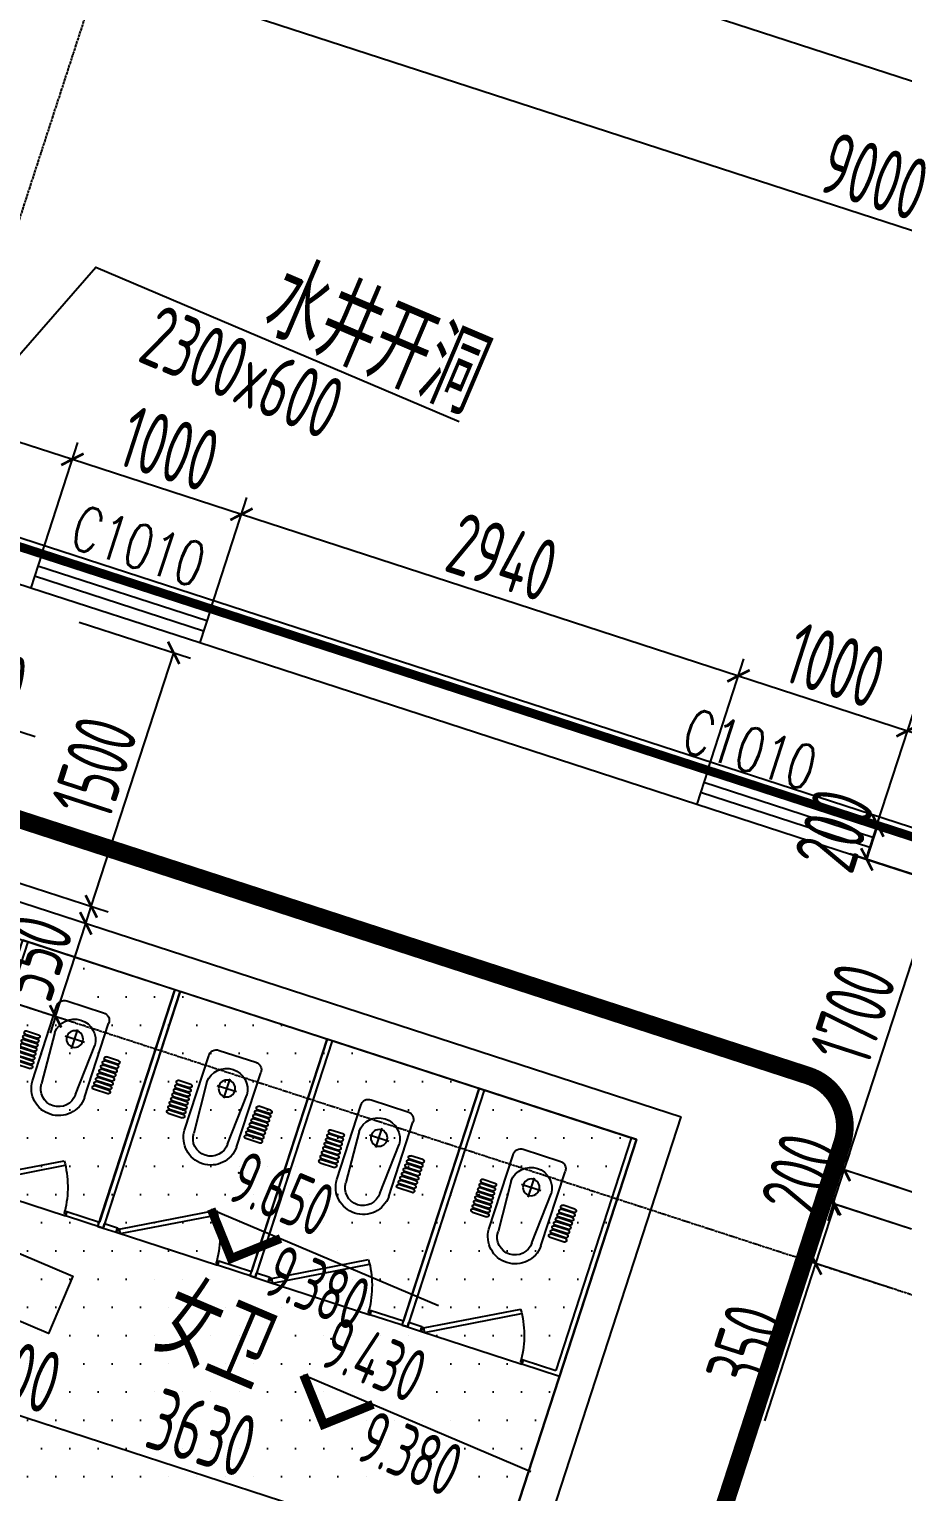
# Model space of a CAD drawing. Extents: x 11778731 to 12007717, y -6694179 to -6363962.
# Drawn here: x 11952853 to 11957767, y -6388979 to -6380752 of the extents above; entities that cross this region are included whole.
import ezdxf
from ezdxf.enums import TextEntityAlignment as Align

# ---------------------------------------------------------------- set-up
doc = ezdxf.new("R2010")
doc.units = 0
doc.header["$LTSCALE"] = 10
doc.header["$MEASUREMENT"] = 0
for name, pattern in [('A3-RG-axis-100$0$CENTER', [2, 1.25, -0.25, 0.25, -0.25]), ('A3-RI-3F$0$DASH', [0.35, 0.25, -0.1]), ('A3-RX-3F$0$AUDIT_I_130807214254-2', [0]), ('DASHED2', [0.375, 0.25, -0.125])]:
    doc.linetypes.add(name, pattern=pattern)
for name, color, linetype in [('A-CLOD', 200, 'Continuous'), ('A3-RB-3F-100$0$A-DIMS-100', 1, 'Continuous'), ('A3-RG-axis-100$0$A-DIMS-100', 1, 'Continuous'), ('A3-RG-axis-100$0$A-GRID', 1, 'A3-RG-axis-100$0$CENTER'), ('A3-RI-3F$0$A-FLOR', 2, 'Continuous'), ('A3-RI-3F$0$A-GLAZ', 140, 'Continuous'), ('A3-RI-3F$0$A-HATCH', 8, 'Continuous'), ('A3-RI-3F$0$A-WALL', 7, 'Continuous'), ('A3-RI-3F$0$A-WALL-FINI', 95, 'Continuous'), ('A3-RX-3F$0$A-FIXT', 55, 'Continuous'), ('A3-RX-3F$0$B1-WC-FIXT', 55, 'A3-RX-3F$0$AUDIT_I_130807214254-2'), ('A3-SYMB-3F-100$0$A-SYMB', 4, 'Continuous'), ('A3-SYMB-3F-100$0$A-SYMB-AREA', 4, 'Continuous'), ('A3-SYMB-3F-100$0$A-SYMB-DOOR', 3, 'Continuous'), ('A3-SYMB-3F-100$0$A-SYMB-DOOR1', 3, 'Continuous'), ('A3-SYMB-3F-100$0$A-SYMB-DOOR2', 3, 'Continuous'), ('A3-SYMB-3F-100$0$A-SYMB-DOOR3', 3, 'Continuous'), ('A3-SYMB-3F-100$0$A-SYMB-NAME', 4, 'Continuous'), ('A3-SYMB-3F-100$0$A-SYMB-NAME-E', 4, 'Continuous'), ('A3-SYMB-3F-100$0$A-SYMB-NUMB-T', 4, 'Continuous')]:
    doc.layers.add(name, color=color, linetype=linetype)
doc.styles.add('A3-RB-3F-100$0$XD2008', font='xd-hzs.shx', dxfattribs={"width": 0.7, "bigfont": 'xd-hztxt.shx'})
doc.styles.add('A3-RG-axis-100$0$XD2008', font='xd-hzs.shx', dxfattribs={"width": 0.7, "bigfont": 'xd-hztxt.shx'})
doc.styles.add('A3-SYMB-3F-100$0$ECADI', font='hzs.shx', dxfattribs={"width": 0.7, "bigfont": 'hztxt.shx'})
doc.styles.add('A3-SYMB-3F-100$0$ECADI-TXT', font='simplex.shx', dxfattribs={"bigfont": 'hztxt.shx'})
doc.styles.add('A3-SYMB-3F-100$0$XD2008', font='hzs.shx', dxfattribs={"width": 0.7, "bigfont": 'hztxt.shx'})
doc.dimstyles.new('A3-RB-3F-100$0$XD100$0', dxfattribs={"dimscale": 100, "dimtxt": 3.5, "dimasz": 1, "dimexe": 1, "dimexo": 2, "dimgap": 0.5, "dimtad": 1, "dimdec": 0, "dimdsep": 46, "dimtxsty": 'A3-RB-3F-100$0$XD2008', "dimblk1": 'A3-RB-3F-100$0$_ARCHTICK', "dimblk2": 'A3-RB-3F-100$0$_ARCHTICK', "dimsah": 1, "dimcen": 2.5, "dimclrt": 4, "dimaunit": 1, "dimadec": 0, "dimazin": 0, "dimtfac": 1, "dimtdec": 0, "dimtix": 1, "dimtmove": 0, "dimatfit": 3, "dimfxl": 0, "dimtolj": 1, "dimtzin": 0, "dimarcsym": 0})
doc.dimstyles.new('A3-RG-axis-100$0$XD100$0', dxfattribs={"dimscale": 100, "dimtxt": 3.5, "dimasz": 1, "dimexe": 1, "dimexo": 2, "dimgap": 0.5, "dimtad": 1, "dimdec": 0, "dimdsep": 46, "dimtxsty": 'A3-RG-axis-100$0$XD2008', "dimblk1": 'A3-RG-axis-100$0$_ARCHTICK', "dimblk2": 'A3-RG-axis-100$0$_ARCHTICK', "dimsah": 1, "dimcen": 2.5, "dimclrt": 4, "dimaunit": 1, "dimadec": 0, "dimazin": 0, "dimtfac": 1, "dimtdec": 0, "dimtix": 1, "dimtmove": 0, "dimatfit": 3, "dimfxl": 0, "dimtolj": 1, "dimtzin": 0, "dimarcsym": 0})

# ---------------------------------------------------------------- blocks, each defined once
blk = doc.blocks.new('A3-RI-3F')
at = {"layer": 'A3-RI-3F$0$A-HATCH'}
h = blk.add_hatch(dxfattribs=at)
h.set_pattern_fill('DOTS', color=256, scale=100, style=0)
h.set_pattern_definition([(0, (0, 0), (79.375, 158.75), [0, -158.75])])
h.paths.add_polyline_path([(11946737.1, -6391577), (11948653, -6385680.5), (11951648.8, -6386653.9), (11951711, -6386463.8), (11951758.1, -6386479.1), (11952036.3, -6385623.2), (11956268.5, -6386998.3), (11953595.5, -6395224.9), (11948982.8, -6393726.2), (11949060.1, -6393488.4), (11949440.5, -6393612), (11949780.4, -6392565.9)])
h.paths.add_polyline_path([(11954460.7, -6392562), (11954831.5, -6391420.7), (11954137.3, -6391195.1), (11953766.4, -6392336.4)], flags=16)
at = {"layer": 'A3-RI-3F$0$A-FLOR', "linetype": 'A3-RI-3F$0$DASH', "const_width": 50}
blk.add_lwpolyline([(11922838.4, -6425913.8), (11977074.7, -6448935.7), (11985123.7, -6429973.3), (11974261.7, -6425362.6), (11988321.8, -6392239.2), (11978237.5, -6391710.7), (11978173.5, -6391907.6), (11943983, -6380798.4), (11944557.8, -6379029.5), (11938185.7, -6376959.1), (11937611, -6378728), (11907835.3, -6369053.3)], dxfattribs=at)
at = {"layer": 'A3-RI-3F$0$A-GLAZ'}
for p, q in [((11952923, -6383703.2), (11953874, -6384012.2)), ((11952901.3, -6383769.8), (11953852.4, -6384078.8)), ((11952861.2, -6383893.4), (11953812.2, -6384202.4)), ((11952882.8, -6383826.8), (11953833.8, -6384135.9)), ((11956670.1, -6384920.7), (11957621.2, -6385229.7)), ((11956630, -6385044.4), (11957581, -6385353.4)), ((11956648.5, -6384987.3), (11957599.6, -6385296.3)), ((11956608.3, -6385110.9), (11957559.4, -6385420))]:
    blk.add_line(p, q, dxfattribs=at)
at = {"layer": 'A3-RI-3F$0$A-HATCH'}
blk.add_lwpolyline([(11946737.1, -6391577), (11948653, -6385680.5), (11951648.8, -6386653.9), (11951711, -6386463.8), (11951758.1, -6386479.1), (11952036.3, -6385623.2), (11956268.5, -6386998.3), (11953595.5, -6395224.9), (11948982.8, -6393726.2), (11949060.1, -6393488.4), (11949440.5, -6393612), (11949780.4, -6392565.9)], close=True, dxfattribs=at)
at = {"layer": 'A3-RI-3F$0$A-WALL'}
for p, q in [((11949974.7, -6382745.3), (11952923, -6383703.2)), ((11952290.5, -6383708), (11952861.2, -6383893.4)), ((11952923, -6383703.2), (11952861.2, -6383893.4)), ((11952923, -6383703.2), (11952861.2, -6383893.4)), ((11953874, -6384012.2), (11953812.2, -6384202.4)), ((11953874, -6384012.2), (11956670.1, -6384920.7)), ((11953812.2, -6384202.4), (11956608.3, -6385110.9)), ((11956670.1, -6384920.7), (11956608.3, -6385110.9)), ((11956670.1, -6384920.7), (11956608.3, -6385110.9)), ((11956670.1, -6384920.7), (11956608.3, -6385110.9)), ((11957621.2, -6385229.7), (11957559.4, -6385420)), ((11957621.2, -6385229.7), (11961710.7, -6386558.5)), ((11951767, -6385325.4), (11956520.5, -6386869.9)), ((11957559.4, -6385420), (11961648.9, -6386748.7)), ((11951988.7, -6385607.7), (11956268.5, -6386998.3)), ((11953693, -6395572.1), (11956520.5, -6386869.9)), ((11954893.3, -6391230.5), (11956268.5, -6386998.3))]:
    blk.add_line(p, q, dxfattribs=at)
at = {"layer": 'A3-RI-3F$0$A-WALL-FINI'}
for p, q in [((11949990.1, -6382697.7), (11978189, -6391860.1)), ((11952923, -6383703.2), (11952938.4, -6383655.6)), ((11953874, -6384012.2), (11953889.5, -6383964.7)), ((11956670.1, -6384920.7), (11956685.6, -6384873.2)), ((11957621.2, -6385229.7), (11957636.6, -6385182.2))]:
    blk.add_line(p, q, dxfattribs=at)
blk = doc.blocks.new('A3-RG-axis-100$0$_ARCHTICK')
at = {"color": 0, "linetype": 'ByBlock', "const_width": 0.15}
blk.add_lwpolyline([(-0.5, -0.5), (0.5, 0.5)], dxfattribs=at)
blk = doc.blocks.new('*D270')
at = {"layer": 'A3-RG-axis-100$0$A-DIMS-100', "color": 0, "lineweight": -2}
for p, q in [((11953327.6, -6380192.5), (11953228.4, -6380497.8)), ((11953259.4, -6380402.7), (11961818.9, -6383183.8)), ((11961887.1, -6382973.7), (11961788, -6383278.9))]:
    blk.add_line(p, q, dxfattribs=at)
at = {"layer": 'A3-RG-axis-100$0$A-DIMS-100', "color": 0, "lineweight": -2, "xscale": 100, "yscale": 100, "zscale": 100}
for p, rotation in [((11953259.4, -6380402.7), 162.0000000004873), ((11961818.9, -6383183.8), 342.0000000004872)]:
    blk.add_blockref('A3-RG-axis-100$0$_ARCHTICK', p, dxfattribs=dict(at, rotation=rotation))
at = {"layer": 'A3-RG-axis-100$0$A-DIMS-100', "color": 4, "insert": (11957608.6, -6381579.3), "char_height": 350, "attachment_point": 5, "rotation": 342, "style": 'A3-RG-axis-100$0$XD2008'}
blk.add_mtext('\\A1;9000', dxfattribs=at)
blk = doc.blocks.new('*D276')
at = {"layer": 'A3-RG-axis-100$0$A-DIMS-100', "color": 0, "lineweight": -2}
for p, q in [((11918409, -6371162.6), (11919299.4, -6368422.1)), ((11919268.5, -6368517.2), (11981087.2, -6388603.3)), ((11981402.7, -6387632.3), (11981056.3, -6388698.4))]:
    blk.add_line(p, q, dxfattribs=at)
at = {"layer": 'A3-RG-axis-100$0$A-DIMS-100', "color": 0, "lineweight": -2, "xscale": 100, "yscale": 100, "zscale": 100}
for p, rotation in [((11919268.5, -6368517.2), 162.0000000004873), ((11981087.2, -6388603.3), 342.0000000004872)]:
    blk.add_blockref('A3-RG-axis-100$0$_ARCHTICK', p, dxfattribs=dict(at, rotation=rotation))
at = {"layer": 'A3-RG-axis-100$0$A-DIMS-100', "color": 4, "insert": (11950247.4, -6378346.3), "char_height": 350, "attachment_point": 5, "rotation": 342, "style": 'A3-RG-axis-100$0$XD2008'}
blk.add_mtext('\\A1;65000', dxfattribs=at)
blk = doc.blocks.new('A3-SYMB-3F-100$0$ECADI-TAG-ROOM')
at = {"layer": 'A3-SYMB-3F-100$0$A-SYMB-AREA', "style": 'A3-SYMB-3F-100$0$ECADI', "width": 0.7}
blk.add_attdef('340M2', text='', height=2.5, dxfattribs=at).set_placement((7.167, -1.75), align=Align.MIDDLE_LEFT)
at = {"layer": 'A3-SYMB-3F-100$0$A-SYMB-NAME', "style": 'A3-SYMB-3F-100$0$ECADI', "width": 0.7}
blk.add_attdef('CHINESENAME', (-5.125, 0.088), '', height=4.5, dxfattribs=at)
at = {"layer": 'A3-SYMB-3F-100$0$A-SYMB-NAME-E', "style": 'A3-SYMB-3F-100$0$ECADI', "width": 0.7}
for tag, p in [('ENGLISHHIGH', (-5.125, 8.04)), ('ENGLISHLOW', (-5.125, 4.84))]:
    blk.add_attdef(tag, p, '', height=2.5, dxfattribs=at)
blk = doc.blocks.new('A3-SYMB-3F-100$0$ECADI-TAG-DOOR')
at = {"layer": 'A3-SYMB-3F-100$0$A-SYMB-DOOR', "style": 'A3-SYMB-3F-100$0$ECADI-TXT', "width": 0.7}
for tag, p in [('门窗主编号1', (-6.414, 7.257)), ('门窗主编号2', (2.085, 7.257))]:
    blk.add_attdef(tag, p, '', height=2.5, dxfattribs=at)
at = {"layer": 'A3-SYMB-3F-100$0$A-SYMB-DOOR', "style": 'A3-SYMB-3F-100$0$ECADI-TXT', "width": 0.7, "flags": 1}
for tag, p in [('洞口尺寸(宽X高)', (-6.416, 1.62)), ('备注', (-6.394, -1.213))]:
    blk.add_attdef(tag, p, '', height=2.5, dxfattribs=at)
at = {"layer": 'A3-SYMB-3F-100$0$A-SYMB-DOOR1', "style": 'A3-SYMB-3F-100$0$ECADI-TXT', "width": 0.7}
blk.add_attdef('门窗辅编号1', (-6.414, 4.413), '', height=2.5, dxfattribs=at)
at = {"layer": 'A3-SYMB-3F-100$0$A-SYMB-DOOR2', "style": 'A3-SYMB-3F-100$0$ECADI-TXT', "width": 0.7}
blk.add_attdef('门窗辅编号2', (-2.861, 4.413), '', height=2.5, dxfattribs=at)
at = {"layer": 'A3-SYMB-3F-100$0$A-SYMB-DOOR3', "style": 'A3-SYMB-3F-100$0$ECADI-TXT', "width": 0.7}
blk.add_attdef('门窗辅编号3', (2.323, 4.413), '', height=2.5, dxfattribs=at)
blk = doc.blocks.new('A3-SYMB-3F-100$0$ECADI-TAG-HGHT（国标）')
at = {"color": 1}
blk.add_line((-2.121, 2.121), (11.768, 2.121), dxfattribs=at)
at = {"color": 1, "const_width": 0.5}
blk.add_lwpolyline([(-2.121, 2.121), (0, 0), (2.121, 2.121)], dxfattribs=at)
at = {"color": 1}
blk.add_point((-1.481, 4.6), dxfattribs=at)
at = {"style": 'A3-SYMB-3F-100$0$XD2008', "width": 0.7}
blk.add_attdef('FL', text='', height=3, dxfattribs=at).set_placement((-2.689, 2.967), align=Align.RIGHT)
for tag, p in [('F.F.L.', (2.284, 2.967)), ('T.O.S.', (2.284, -1.104))]:
    blk.add_attdef(tag, p, '', height=3, dxfattribs=at)
blk = doc.blocks.new('A3-SYMB-3F-100$0$ECADI-TAG-CODE')
at = {"layer": 'A3-SYMB-3F-100$0$A-SYMB-NUMB-T', "color": 1}
blk.add_lwpolyline([(0, 3.5), (15, 3.5), (15, 0), (0, 0)], close=True, dxfattribs=at)
at = {"layer": 'A3-SYMB-3F-100$0$A-SYMB-NUMB-T', "style": 'A3-SYMB-3F-100$0$ECADI-TXT', "width": 0.7}
blk.add_attdef('CODE', text='', height=2.5, dxfattribs=at).set_placement((7.5, 1.75), align=Align.MIDDLE_CENTER)
blk = doc.blocks.new('A3-SYMB-3F-100')
at = {"layer": 'A3-SYMB-3F-100$0$A-SYMB'}
blk.add_lwpolyline([(11950283, -6385466.3), (11953226.7, -6382090.2), (11955272, -6382958.4)], dxfattribs=at)
ref = blk.add_blockref('A3-SYMB-3F-100$0$ECADI-TAG-ROOM', (11955174.1, -6382892.2), dxfattribs=dict(at, xscale=99.99999999989052, yscale=100.0000000001164, rotation=336.9999999993275))
ref.add_attrib('CHINESENAME', '水井开洞', (11954141.8, -6382444.5), dxfattribs={"height": 450, "rotation": 337, "style": 'A3-SYMB-3F-100$0$ECADI', "width": 0.7})
ref = blk.add_blockref('A3-SYMB-3F-100$0$ECADI-TAG-ROOM', (11954971.6, -6383269.9), dxfattribs=dict(at, xscale=99.99999999989052, yscale=100.0000000001164, rotation=336.9999999993275))
ref.add_attrib('CHINESENAME', '2300x600', (11953452.4, -6382615.5), dxfattribs={"height": 350, "rotation": 337, "style": 'A3-SYMB-3F-100$0$ECADI', "width": 0.7})
ref = blk.add_blockref('A3-SYMB-3F-100$0$ECADI-TAG-HGHT（国标）', (11953988.7, -6387666.9), dxfattribs=dict(at, xscale=100, yscale=99.99999999999999, rotation=337))
ref.add_attrib('F.F.L.', '9.650', (11953953.9, -6387329.8), dxfattribs={"layer": '0', "height": 300, "rotation": 337, "style": 'A3-SYMB-3F-100$0$XD2008', "width": 0.7})
ref.add_attrib('T.O.S.', '9.380', (11954155.7, -6387857.8), dxfattribs={"layer": '0', "height": 300, "rotation": 337, "style": 'A3-SYMB-3F-100$0$XD2008', "width": 0.7})
ref = blk.add_blockref('A3-SYMB-3F-100$0$ECADI-TAG-CODE', (11951581.4, -6387502.3), dxfattribs=dict(at, xscale=100.0000000100172, yscale=100.0000000002328, zscale=100, rotation=337))
ref.add_attrib('CODE', 'A3-WC-01', dxfattribs={"layer": 'A3-SYMB-3F-100$0$A-SYMB-NUMB-T', "height": 250, "rotation": 337, "style": 'A3-SYMB-3F-100$0$ECADI-TXT', "width": 0.5}).set_placement((11952340.2, -6387634.2), align=Align.MIDDLE_CENTER)
ref = blk.add_blockref('A3-SYMB-3F-100$0$ECADI-TAG-CODE', (11951581.4, -6387502.3), dxfattribs=dict(at, xscale=100.0000000100172, yscale=100.0000000002328, zscale=100, rotation=337))
ref.add_attrib('CODE', 'A3-WC-01', dxfattribs={"layer": 'A3-SYMB-3F-100$0$A-SYMB-NUMB-T', "height": 250, "rotation": 337, "style": 'A3-SYMB-3F-100$0$ECADI-TXT', "width": 0.5}).set_placement((11952340.2, -6387634.2), align=Align.MIDDLE_CENTER)
ref = blk.add_blockref('A3-SYMB-3F-100$0$ECADI-TAG-ROOM', (11953997.1, -6388389.8), dxfattribs=dict(at, xscale=99.99999999989046, yscale=100.0000000001164, rotation=337))
ref.add_attrib('CHINESENAME', '女卫', (11953528.8, -6388181.5), dxfattribs={"height": 450, "rotation": 337, "style": 'A3-SYMB-3F-100$0$ECADI', "width": 0.7})
ref = blk.add_blockref('A3-SYMB-3F-100$0$ECADI-TAG-HGHT（国标）', (11954508.8, -6388599.8), dxfattribs=dict(at, xscale=100, yscale=99.99999999999999, rotation=337))
ref.add_attrib('F.F.L.', '9.430', (11954474, -6388262.7), dxfattribs={"layer": '0', "height": 300, "rotation": 337, "style": 'A3-SYMB-3F-100$0$XD2008', "width": 0.7})
ref.add_attrib('T.O.S.', '9.380', (11954675.8, -6388790.7), dxfattribs={"layer": '0', "height": 300, "rotation": 337, "style": 'A3-SYMB-3F-100$0$XD2008', "width": 0.7})
at = {"layer": 'A3-SYMB-3F-100$0$A-SYMB-DOOR1'}
ref = blk.add_blockref('A3-SYMB-3F-100$0$ECADI-TAG-DOOR', (11953783.2, -6384659), dxfattribs=dict(at, xscale=99.99999999997296, yscale=100, zscale=100, rotation=342))
ref.add_attrib('门窗主编号1', 'C1010', dxfattribs={"height": 250, "rotation": 342, "style": 'A3-SYMB-3F-100$0$ECADI-TXT', "width": 0.7}).set_placement((11953789.6, -6383895.1), align=Align.RIGHT)
ref = blk.add_blockref('A3-SYMB-3F-100$0$ECADI-TAG-DOOR', (11957223.4, -6385802.7), dxfattribs=dict(at, xscale=99.99999999997296, yscale=100, zscale=100, rotation=342))
ref.add_attrib('门窗主编号1', 'C1010', dxfattribs={"height": 250, "rotation": 342, "style": 'A3-SYMB-3F-100$0$ECADI-TXT', "width": 0.7}).set_placement((11957229.8, -6385038.8), align=Align.RIGHT)
blk = doc.blocks.new('A3-RB-3F-100$0$_ARCHTICK')
at = {"color": 0, "linetype": 'ByBlock', "const_width": 0.15}
blk.add_lwpolyline([(-0.5, -0.5), (0.5, 0.5)], dxfattribs=at)
blk = doc.blocks.new('*D1281')
at = {"layer": 'A3-RB-3F-100$0$A-DIMS-100', "color": 0, "lineweight": -2}
for p, q in [((11949974.7, -6382745.3), (11950178.4, -6382118.4)), ((11950147.5, -6382213.5), (11953095.7, -6383171.4)), ((11952923, -6383703.2), (11953126.6, -6383076.3))]:
    blk.add_line(p, q, dxfattribs=at)
at = {"layer": 'A3-RB-3F-100$0$A-DIMS-100', "color": 0, "lineweight": -2, "xscale": 100, "yscale": 100, "zscale": 100}
for p, rotation in [((11950147.5, -6382213.5), 161.9999999999489), ((11953095.7, -6383171.4), 341.9999999999489)]:
    blk.add_blockref('A3-RB-3F-100$0$_ARCHTICK', p, dxfattribs=dict(at, rotation=rotation))
at = {"layer": 'A3-RB-3F-100$0$A-DIMS-100', "color": 4, "insert": (11951691.1, -6382478.5), "char_height": 350, "attachment_point": 5, "rotation": 342, "style": 'A3-RB-3F-100$0$XD2008'}
blk.add_mtext('\\A1;3100', dxfattribs=at)
blk = doc.blocks.new('*D1282')
at = {"layer": 'A3-RB-3F-100$0$A-DIMS-100', "color": 0, "lineweight": -2}
for p, q in [((11952923, -6383703.2), (11953126.6, -6383076.3)), ((11953095.7, -6383171.4), (11954046.8, -6383480.5)), ((11953874, -6384012.2), (11954077.7, -6383385.3))]:
    blk.add_line(p, q, dxfattribs=at)
at = {"layer": 'A3-RB-3F-100$0$A-DIMS-100', "color": 0, "lineweight": -2, "xscale": 100, "yscale": 100, "zscale": 100}
for p, rotation in [((11953095.7, -6383171.4), 161.9999999999267), ((11954046.8, -6383480.5), 341.9999999999267)]:
    blk.add_blockref('A3-RB-3F-100$0$_ARCHTICK', p, dxfattribs=dict(at, rotation=rotation))
at = {"layer": 'A3-RB-3F-100$0$A-DIMS-100', "color": 4, "insert": (11953640.8, -6383112), "char_height": 350, "attachment_point": 5, "rotation": 342, "style": 'A3-RB-3F-100$0$XD2008'}
blk.add_mtext('\\A1;1000', dxfattribs=at)
blk = doc.blocks.new('*D1283')
at = {"layer": 'A3-RB-3F-100$0$A-DIMS-100', "color": 0, "lineweight": -2}
for p, q in [((11953874, -6384012.2), (11954077.7, -6383385.3)), ((11954046.8, -6383480.5), (11956842.9, -6384389)), ((11956670.1, -6384920.7), (11956873.8, -6384293.9))]:
    blk.add_line(p, q, dxfattribs=at)
at = {"layer": 'A3-RB-3F-100$0$A-DIMS-100', "color": 0, "lineweight": -2, "xscale": 100, "yscale": 100, "zscale": 100}
for p, rotation in [((11954046.8, -6383480.5), 161.999999999955), ((11956842.9, -6384389), 341.999999999955)]:
    blk.add_blockref('A3-RB-3F-100$0$_ARCHTICK', p, dxfattribs=dict(at, rotation=rotation))
at = {"layer": 'A3-RB-3F-100$0$A-DIMS-100', "color": 4, "insert": (11955514.4, -6383720.7), "char_height": 350, "attachment_point": 5, "rotation": 342, "style": 'A3-RB-3F-100$0$XD2008'}
blk.add_mtext('\\A1;2940', dxfattribs=at)
blk = doc.blocks.new('*D1284')
at = {"layer": 'A3-RB-3F-100$0$A-DIMS-100', "color": 0, "lineweight": -2}
for p, q in [((11956670.1, -6384920.7), (11956873.8, -6384293.9)), ((11956842.9, -6384389), (11957794, -6384698)), ((11957621.2, -6385229.7), (11957824.9, -6384602.9))]:
    blk.add_line(p, q, dxfattribs=at)
at = {"layer": 'A3-RB-3F-100$0$A-DIMS-100', "color": 0, "lineweight": -2, "xscale": 100, "yscale": 100, "zscale": 100}
for p, rotation in [((11956842.9, -6384389), 161.9999999999622), ((11957794, -6384698), 341.9999999999622)]:
    blk.add_blockref('A3-RB-3F-100$0$_ARCHTICK', p, dxfattribs=dict(at, rotation=rotation))
at = {"layer": 'A3-RB-3F-100$0$A-DIMS-100', "color": 4, "insert": (11957388, -6384329.5), "char_height": 350, "attachment_point": 5, "rotation": 342, "style": 'A3-RB-3F-100$0$XD2008'}
blk.add_mtext('\\A1;1000', dxfattribs=at)
blk = doc.blocks.new('*D1285')
at = {"layer": 'A3-RB-3F-100$0$A-DIMS-100', "color": 0, "lineweight": -2}
for p, q in [((11957621.2, -6385229.7), (11957824.9, -6384602.9)), ((11957794, -6384698), (11960989.5, -6385736.3)), ((11960816.7, -6386268), (11961020.4, -6385641.2))]:
    blk.add_line(p, q, dxfattribs=at)
at = {"layer": 'A3-RB-3F-100$0$A-DIMS-100', "color": 0, "lineweight": -2, "xscale": 100, "yscale": 100, "zscale": 100}
for p, rotation in [((11957794, -6384698), 161.9999999999589), ((11960989.5, -6385736.3), 341.9999999999589)]:
    blk.add_blockref('A3-RB-3F-100$0$_ARCHTICK', p, dxfattribs=dict(at, rotation=rotation))
at = {"layer": 'A3-RB-3F-100$0$A-DIMS-100', "color": 4, "insert": (11959461.3, -6385003.1), "char_height": 350, "attachment_point": 5, "rotation": 342, "style": 'A3-RB-3F-100$0$XD2008'}
blk.add_mtext('\\A1;3360', dxfattribs=at)
blk = doc.blocks.new('*D972')
at = {"layer": 'A3-RB-3F-100$0$A-DIMS-100', "color": 0, "lineweight": -2}
for p, q in [((11951714.3, -6388620.4), (11951869.2, -6388143.6)), ((11951838.3, -6388238.7), (11952028.5, -6388300.5)), ((11951904.5, -6388682.2), (11952059.4, -6388205.4)), ((11952028.5, -6388300.5), (11953081, -6388642.5))]:
    blk.add_line(p, q, dxfattribs=at)
at = {"layer": 'A3-RB-3F-100$0$A-DIMS-100', "color": 0, "lineweight": -2, "xscale": 100, "yscale": 100, "zscale": 100}
for p, rotation in [((11951838.3, -6388238.7), 161.9999999997161), ((11952028.5, -6388300.5), 341.9999999997161)]:
    blk.add_blockref('A3-RB-3F-100$0$_ARCHTICK', p, dxfattribs=dict(at, rotation=rotation))
at = {"layer": 'A3-RB-3F-100$0$A-DIMS-100', "color": 4, "insert": (11952803.4, -6388315.7), "char_height": 350, "attachment_point": 5, "rotation": 342, "style": 'A3-RB-3F-100$0$XD2008'}
blk.add_mtext('\\A1;200', dxfattribs=at)
blk = doc.blocks.new('*D979')
at = {"layer": 'A3-RB-3F-100$0$A-DIMS-100', "color": 0, "lineweight": -2}
for p, q in [((11951904.5, -6388682.2), (11952059.4, -6388205.4)), ((11952028.5, -6388300.5), (11955480.9, -6389422.3)), ((11955356.9, -6389803.9), (11955511.8, -6389327.2))]:
    blk.add_line(p, q, dxfattribs=at)
at = {"layer": 'A3-RB-3F-100$0$A-DIMS-100', "color": 0, "lineweight": -2, "xscale": 100, "yscale": 100, "zscale": 100}
for p, rotation in [((11952028.5, -6388300.5), 161.9999998645368), ((11955480.9, -6389422.3), 341.9999998645368)]:
    blk.add_blockref('A3-RB-3F-100$0$_ARCHTICK', p, dxfattribs=dict(at, rotation=rotation))
at = {"layer": 'A3-RB-3F-100$0$A-DIMS-100', "color": 4, "insert": (11953824.2, -6388647.4), "char_height": 350, "attachment_point": 5, "rotation": 342, "style": 'A3-RB-3F-100$0$XD2008'}
blk.add_mtext('\\A1;3630', dxfattribs=at)
blk = doc.blocks.new('*D1089')
at = {"layer": 'A3-RB-3F-100$0$A-DIMS-100', "color": 0, "lineweight": -2}
for p, q in [((11958267.9, -6385650.2), (11957868.6, -6385520.4)), ((11957438.4, -6387168.1), (11957963.7, -6385551.3)), ((11957742.5, -6387267), (11957343.3, -6387137.2))]:
    blk.add_line(p, q, dxfattribs=at)
at = {"layer": 'A3-RB-3F-100$0$A-DIMS-100', "color": 0, "lineweight": -2, "xscale": 100, "yscale": 100, "zscale": 100}
for p, rotation in [((11957963.7, -6385551.3), 71.99999999988843), ((11957438.4, -6387168.1), 251.9999999998884)]:
    blk.add_blockref('A3-RB-3F-100$0$_ARCHTICK', p, dxfattribs=dict(at, rotation=rotation))
at = {"layer": 'A3-RB-3F-100$0$A-DIMS-100', "color": 4, "insert": (11957487.1, -6386290.2), "char_height": 350, "attachment_point": 5, "rotation": 72, "style": 'A3-RB-3F-100$0$XD2008'}
blk.add_mtext('\\A1;1700', dxfattribs=at)
blk = doc.blocks.new('*D1090')
at = {"layer": 'A3-RB-3F-100$0$A-DIMS-100', "color": 0, "lineweight": -2}
for p, q in [((11958329.7, -6385459.9), (11957531.8, -6385200.7)), ((11957565.1, -6385421.8), (11957626.9, -6385231.6)), ((11958267.9, -6385650.2), (11957470, -6385390.9))]:
    blk.add_line(p, q, dxfattribs=at)
at = {"layer": 'A3-RB-3F-100$0$A-DIMS-100', "color": 0, "lineweight": -2, "xscale": 100, "yscale": 100, "zscale": 100}
for p, rotation in [((11957626.9, -6385231.6), 71.99999999987462), ((11957565.1, -6385421.8), 251.9999999998746)]:
    blk.add_blockref('A3-RB-3F-100$0$_ARCHTICK', p, dxfattribs=dict(at, rotation=rotation))
at = {"layer": 'A3-RB-3F-100$0$A-DIMS-100', "color": 4, "insert": (11957382, -6385257.2), "char_height": 350, "attachment_point": 5, "rotation": 72, "style": 'A3-RB-3F-100$0$XD2008'}
blk.add_mtext('\\A1;200', dxfattribs=at)
blk = doc.blocks.new('*D1091')
at = {"layer": 'A3-RB-3F-100$0$A-DIMS-100', "color": 0, "lineweight": -2}
for p, q in [((11957816.4, -6387501.9), (11957289.7, -6387330.8)), ((11957384.8, -6387361.7), (11957276.6, -6387694.5)), ((11957708.2, -6387834.8), (11957181.5, -6387663.6)), ((11957276.6, -6387694.5), (11956989.2, -6388579))]:
    blk.add_line(p, q, dxfattribs=at)
at = {"layer": 'A3-RB-3F-100$0$A-DIMS-100', "color": 0, "lineweight": -2, "xscale": 100, "yscale": 100, "zscale": 100}
for p, rotation in [((11957384.8, -6387361.7), 72.00000000013112), ((11957276.6, -6387694.5), 252.0000000001311)]:
    blk.add_blockref('A3-RB-3F-100$0$_ARCHTICK', p, dxfattribs=dict(at, rotation=rotation))
at = {"layer": 'A3-RB-3F-100$0$A-DIMS-100', "color": 4, "insert": (11956888, -6388162.4), "char_height": 350, "attachment_point": 5, "rotation": 72, "style": 'A3-RB-3F-100$0$XD2008'}
blk.add_mtext('\\A1;350', dxfattribs=at)
blk = doc.blocks.new('*D1092')
at = {"layer": 'A3-RB-3F-100$0$A-DIMS-100', "color": 0, "lineweight": -2}
for p, q in [((11957438.2, -6387168.7), (11957469.1, -6387073.6)), ((11957878.2, -6387311.7), (11957343.1, -6387137.8)), ((11957376.4, -6387358.9), (11957438.2, -6387168.7)), ((11957816.4, -6387501.9), (11957281.3, -6387328)), ((11957376.4, -6387358.9), (11957345.5, -6387454.1))]:
    blk.add_line(p, q, dxfattribs=at)
at = {"layer": 'A3-RB-3F-100$0$A-DIMS-100', "color": 0, "lineweight": -2, "xscale": 100, "yscale": 100, "zscale": 100}
for p, rotation in [((11957438.2, -6387168.7), 252.0000000002172), ((11957376.4, -6387358.9), 72.00000000021717)]:
    blk.add_blockref('A3-RB-3F-100$0$_ARCHTICK', p, dxfattribs=dict(at, rotation=rotation))
at = {"layer": 'A3-RB-3F-100$0$A-DIMS-100', "color": 4, "insert": (11957193.3, -6387194.3), "char_height": 350, "attachment_point": 5, "rotation": 72, "style": 'A3-RB-3F-100$0$XD2008'}
blk.add_mtext('\\A1;200', dxfattribs=at)
blk = doc.blocks.new('*D1067')
at = {"layer": 'A3-RB-3F-100$0$A-DIMS-100', "color": 0, "lineweight": -2}
for p, q in [((11951731.9, -6385103.7), (11951982.6, -6384331.9)), ((11951826.8, -6385134.5), (11952077.5, -6384362.8)), ((11951951.7, -6384427.1), (11951856.6, -6384396.2)), ((11951951.7, -6384427.1), (11952046.6, -6384457.9)), ((11952046.6, -6384457.9), (11952886.7, -6384730.8))]:
    blk.add_line(p, q, dxfattribs=at)
at = {"layer": 'A3-RB-3F-100$0$A-DIMS-100', "color": 0, "lineweight": -2, "xscale": 100, "yscale": 100, "zscale": 100}
for p, rotation in [((11951951.7, -6384427.1), 342.0006630466531), ((11952046.6, -6384457.9), 162.0006630466531)]:
    blk.add_blockref('A3-RB-3F-100$0$_ARCHTICK', p, dxfattribs=dict(at, rotation=rotation))
at = {"layer": 'A3-RB-3F-100$0$A-DIMS-100', "color": 4, "insert": (11952631.3, -6384411.3), "char_height": 350, "attachment_point": 5, "rotation": 342.00066, "style": 'A3-RB-3F-100$0$XD2008'}
blk.add_mtext('\\A1;100', dxfattribs=at)
blk = doc.blocks.new('*D1068')
at = {"layer": 'A3-RB-3F-100$0$A-DIMS-100', "color": 0, "lineweight": -2}
for p, q in [((11953133.9, -6384087.2), (11953760.6, -6384290.8)), ((11953201.9, -6385686.5), (11953665.4, -6384259.9)), ((11952670.3, -6385513.7), (11953297, -6385717.4))]:
    blk.add_line(p, q, dxfattribs=at)
at = {"layer": 'A3-RB-3F-100$0$A-DIMS-100', "color": 0, "lineweight": -2, "xscale": 100, "yscale": 100, "zscale": 100}
for p, rotation in [((11953665.4, -6384259.9), 72.0000000000273), ((11953201.9, -6385686.5), 252.0000000000273)]:
    blk.add_blockref('A3-RB-3F-100$0$_ARCHTICK', p, dxfattribs=dict(at, rotation=rotation))
at = {"layer": 'A3-RB-3F-100$0$A-DIMS-100', "color": 4, "insert": (11953219.7, -6384903.7), "char_height": 350, "attachment_point": 5, "rotation": 72, "style": 'A3-RB-3F-100$0$XD2008'}
blk.add_mtext('\\A1;1500', dxfattribs=at)
blk = doc.blocks.new('*D1070')
at = {"layer": 'A3-RB-3F-100$0$A-DIMS-100', "color": 0, "lineweight": -2}
for p, q in [((11952639.4, -6385608.9), (11953266.1, -6385812.5)), ((11953171, -6385781.6), (11953201.9, -6385686.5)), ((11953001.1, -6386304.7), (11953171, -6385781.6)), ((11952469.5, -6386131.9), (11953096.2, -6386335.6)), ((11953001.1, -6386304.7), (11952970.2, -6386399.8))]:
    blk.add_line(p, q, dxfattribs=at)
at = {"layer": 'A3-RB-3F-100$0$A-DIMS-100', "color": 0, "lineweight": -2, "xscale": 100, "yscale": 100, "zscale": 100}
for p, rotation in [((11953171, -6385781.6), 252.0000000000078), ((11953001.1, -6386304.7), 72.0000000000078)]:
    blk.add_blockref('A3-RB-3F-100$0$_ARCHTICK', p, dxfattribs=dict(at, rotation=rotation))
at = {"layer": 'A3-RB-3F-100$0$A-DIMS-100', "color": 4, "insert": (11952872.1, -6385973.6), "char_height": 350, "attachment_point": 5, "rotation": 72, "style": 'A3-RB-3F-100$0$XD2008'}
blk.add_mtext('\\A1;550', dxfattribs=at)
blk = doc.blocks.new('A3-RX-3F$0$BI-W-db')
at = {"layer": 'A3-RX-3F$0$A-FIXT'}
for p, q in [((-10343.2, 5642.9), (-10343.2, 6572.9)), ((-8943.2, 6572.9), (-10343.2, 6572.9)), ((-10343.2, 6542.5), (-8968.6, 6542.5)), ((-8943.2, 6542.5), (-8968.6, 6542.5)), ((-8968.6, 6465.4), (-8968.6, 6542.5)), ((-8943.2, 6572.9), (-8943.2, 6542.5)), ((-8943.2, 6542.5), (-8943.2, 6465.4)), ((-8966, 6454.5), (-9236, 5967.6)), ((-8943.3, 6441.4), (-9213.3, 5954.5)), ((-8943.2, 6465.4), (-8968.6, 6465.4)), ((-8966, 6454.5), (-8943.3, 6441.4)), ((-8943.2, 6465.4), (-8943.2, 5865.4)), ((-9855.1, 6404.5), (-9855.1, 6404.5)), ((-9845.1, 6394.5), (-9845.1, 6324)), ((-9840.1, 6394.5), (-9840.1, 6322)), ((-9830.1, 6404.5), (-9830.1, 6404.5)), ((-9820.1, 6394.5), (-9820.1, 6322)), ((-9815.1, 6394.5), (-9815.1, 6320.1)), ((-9805.1, 6404.5), (-9805.1, 6404.5)), ((-9795.1, 6394.5), (-9795.1, 6320.1)), ((-9790.1, 6394.5), (-9790.1, 6318.1)), ((-9780.1, 6404.5), (-9780.1, 6404.5)), ((-9770.1, 6394.5), (-9770.1, 6318.1)), ((-9765.1, 6394.5), (-9765.1, 6316.2)), ((-9755.1, 6404.5), (-9755.1, 6404.5)), ((-9745.1, 6394.5), (-9745.1, 6316.2)), ((-9740.1, 6394.5), (-9740.1, 6314.2)), ((-9730.1, 6404.5), (-9730.1, 6404.5)), ((-9720.1, 6394.5), (-9720.1, 6314.2)), ((-9715.1, 6394.5), (-9715.1, 6312.3)), ((-9705.1, 6404.5), (-9705.1, 6404.5)), ((-9695.1, 6394.5), (-9695.1, 6312.3)), ((-9690.1, 6394.5), (-9690.1, 6310.4)), ((-9680.1, 6404.5), (-9680.1, 6404.5)), ((-9670.1, 6394.5), (-9670.1, 6310.4)), ((-9608.8, 6276.6), (-10047.7, 6276.6)), ((-9855.1, 6314), (-9855.1, 6314)), ((-9830.1, 6314), (-9830.1, 6314)), ((-9830.1, 6312), (-9830.1, 6312)), ((-9805.1, 6314), (-9805.1, 6314)), ((-9805.1, 6310.1), (-9805.1, 6310.1)), ((-9780.1, 6308.1), (-9780.1, 6308.1)), ((-9755.1, 6306.2), (-9755.1, 6306.2)), ((-9730.1, 6304.2), (-9730.1, 6304.2)), ((-9705.1, 6302.3), (-9705.1, 6302.3)), ((-9680.1, 6300.4), (-9680.1, 6300.4)), ((-10095.1, 6231.1), (-10095.1, 6014.2)), ((-9905.1, 6241.3), (-9608.8, 6222.7)), ((-9905.1, 6179.8), (-9905.1, 6065.5)), ((-9848, 6122.7), (-9962.3, 6122.7)), ((-9608.8, 6022.7), (-9905.1, 6004)), ((-9608.8, 5968.8), (-10047.7, 5968.8)), ((-9855.1, 5931.4), (-9855.1, 5931.4)), ((-9855.1, 5931.4), (-9855.1, 5931.4)), ((-9840.1, 5850.9), (-9840.1, 5923.4)), ((-9840.1, 5850.9), (-9840.1, 5923.4)), ((-9830.1, 5933.4), (-9830.1, 5933.4)), ((-9830.1, 5933.4), (-9830.1, 5933.4)), ((-9830.1, 5931.4), (-9830.1, 5931.4)), ((-9830.1, 5931.4), (-9830.1, 5931.4)), ((-9820.1, 5850.9), (-9820.1, 5923.4)), ((-9820.1, 5850.9), (-9820.1, 5923.4)), ((-9815.1, 5850.9), (-9815.1, 5925.3)), ((-9815.1, 5850.9), (-9815.1, 5925.3)), ((-9805.1, 5935.3), (-9805.1, 5935.3)), ((-9805.1, 5935.3), (-9805.1, 5935.3)), ((-9805.1, 5931.4), (-9805.1, 5931.4)), ((-9805.1, 5931.4), (-9805.1, 5931.4)), ((-9795.1, 5850.9), (-9795.1, 5925.3)), ((-9795.1, 5850.9), (-9795.1, 5925.3)), ((-9790.1, 5850.9), (-9790.1, 5927.3)), ((-9790.1, 5850.9), (-9790.1, 5927.3)), ((-9780.1, 5937.3), (-9780.1, 5937.3)), ((-9780.1, 5937.3), (-9780.1, 5937.3)), ((-9770.1, 5850.9), (-9770.1, 5927.3)), ((-9770.1, 5850.9), (-9770.1, 5927.3)), ((-9765.1, 5850.9), (-9765.1, 5929.2)), ((-9765.1, 5850.9), (-9765.1, 5929.2)), ((-9755.1, 5939.2), (-9755.1, 5939.2)), ((-9755.1, 5939.2), (-9755.1, 5939.2)), ((-9745.1, 5850.9), (-9745.1, 5929.2)), ((-9745.1, 5850.9), (-9745.1, 5929.2)), ((-9740.1, 5850.9), (-9740.1, 5931.1)), ((-9740.1, 5850.9), (-9740.1, 5931.1)), ((-9730.1, 5941.1), (-9730.1, 5941.1)), ((-9730.1, 5941.1), (-9730.1, 5941.1)), ((-9720.1, 5850.9), (-9720.1, 5931.1)), ((-9720.1, 5850.9), (-9720.1, 5931.1)), ((-9715.1, 5850.9), (-9715.1, 5933.1)), ((-9715.1, 5850.9), (-9715.1, 5933.1)), ((-9705.1, 5943.1), (-9705.1, 5943.1)), ((-9705.1, 5943.1), (-9705.1, 5943.1)), ((-9695.1, 5850.9), (-9695.1, 5933.1)), ((-9695.1, 5850.9), (-9695.1, 5933.1)), ((-9690.1, 5850.9), (-9690.1, 5935)), ((-9690.1, 5850.9), (-9690.1, 5935)), ((-9680.1, 5945), (-9680.1, 5945)), ((-9680.1, 5945), (-9680.1, 5945)), ((-9670.1, 5850.9), (-9670.1, 5935)), ((-9670.1, 5850.9), (-9670.1, 5935)), ((-9865.1, 5850.9), (-9865.1, 5921.4)), ((-9865.1, 5850.9), (-9865.1, 5921.4)), ((-9855.1, 5840.9), (-9855.1, 5840.9)), ((-9855.1, 5840.9), (-9855.1, 5840.9)), ((-9845.1, 5850.9), (-9845.1, 5921.4)), ((-9845.1, 5850.9), (-9845.1, 5921.4)), ((-9830.1, 5840.9), (-9830.1, 5840.9)), ((-9830.1, 5840.9), (-9830.1, 5840.9)), ((-9805.1, 5840.9), (-9805.1, 5840.9)), ((-9805.1, 5840.9), (-9805.1, 5840.9)), ((-9780.1, 5840.9), (-9780.1, 5840.9)), ((-9780.1, 5840.9), (-9780.1, 5840.9)), ((-9755.1, 5840.9), (-9755.1, 5840.9)), ((-9755.1, 5840.9), (-9755.1, 5840.9)), ((-9730.1, 5840.9), (-9730.1, 5840.9)), ((-9730.1, 5840.9), (-9730.1, 5840.9)), ((-9705.1, 5840.9), (-9705.1, 5840.9)), ((-9705.1, 5840.9), (-9705.1, 5840.9)), ((-9680.1, 5840.9), (-9680.1, 5840.9)), ((-9680.1, 5840.9), (-9680.1, 5840.9)), ((-8968.6, 5865.4), (-8968.6, 5672.9)), ((-8968.6, 5865.4), (-8943.2, 5865.4)), ((-8943.2, 5642.9), (-8943.2, 5865.4)), ((-10343.2, 5672.9), (-8968.6, 5672.9)), ((-10343.2, 5642.9), (-8943.2, 5642.9))]:
    blk.add_line(p, q, dxfattribs=at)
for points in [[(-8954.5, 6465.3), (-8954.5, 6454.5), (-8966, 6454.5), (-8966, 6465.3)], [(-9865.1, 6394.5), (-9865.1, 6324)], [(-8966, 5865.5), (-8966, 5877.4), (-8954.5, 5877.4), (-8954.5, 5865.5)]]:
    blk.add_lwpolyline(points, dxfattribs=at)
blk.add_circle((-9905.1, 6122.7), 47.1, dxfattribs=at)
for centre, radius, start, end in [((-9855.1, 6394.5), 10, 90, 180), ((-9855.1, 6394.5), 10, 0, 90), ((-9830.1, 6394.5), 10, 90, 180), ((-9830.1, 6394.5), 10, 0, 90), ((-9805.1, 6394.5), 10, 90, 180), ((-9805.1, 6394.5), 10, 0, 90), ((-9780.1, 6394.5), 10, 90, 180), ((-9780.1, 6394.5), 10, 0, 90), ((-9755.1, 6394.5), 10, 90, 180), ((-9755.1, 6394.5), 10, 0, 90), ((-9730.1, 6394.5), 10, 90, 180), ((-9730.1, 6394.5), 10, 0, 90), ((-9705.1, 6394.5), 10, 90, 180), ((-9705.1, 6394.5), 10, 0, 90), ((-9680.1, 6394.5), 10, 90, 180), ((-9680.1, 6394.5), 10, 0, 90), ((-10051.4, 6233), 43.8, 85.14511, 182.41268), ((-9855.1, 6324), 10, 180, 270), ((-9855.1, 6324), 10, 270, 0), ((-9830.1, 6322), 10, 180, 270), ((-9830.1, 6322), 10, 270, 0), ((-9805.1, 6320.1), 10, 180, 270), ((-9805.1, 6320.1), 10, 270, 0), ((-9780.1, 6318.1), 10, 180, 270), ((-9780.1, 6318.1), 10, 270, 0), ((-9755.1, 6316.2), 10, 180, 270), ((-9755.1, 6316.2), 10, 270, 0), ((-9730.1, 6314.2), 10, 180, 270), ((-9730.1, 6314.2), 10, 270, 0), ((-9705.1, 6312.3), 10, 180, 270), ((-9705.1, 6312.3), 10, 270, 0), ((-9680.1, 6310.4), 10, 180, 270), ((-9680.1, 6310.4), 10, 270, 0), ((-9614.1, 6122.7), 154, 271.97884, 88.02116), ((-9898.8, 6122.7), 118.8, 93.04874, 266.95126), ((-9610.2, 6122.7), 100, 270.77498, 89.22502), ((-10051.4, 6012.4), 43.8, 177.58732, 274.85489), ((-9855.1, 5921.4), 10, 90, 180), ((-9855.1, 5921.4), 10, 90, 180), ((-9855.1, 5921.4), 10, 0, 90), ((-9855.1, 5921.4), 10, 0, 90), ((-9830.1, 5923.4), 10, 90, 180), ((-9830.1, 5923.4), 10, 90, 180), ((-9830.1, 5923.4), 10, 0, 90), ((-9830.1, 5923.4), 10, 0, 90), ((-9805.1, 5925.3), 10, 90, 180), ((-9805.1, 5925.3), 10, 90, 180), ((-9805.1, 5925.3), 10, 0, 90), ((-9805.1, 5925.3), 10, 0, 90), ((-9780.1, 5927.3), 10, 90, 180), ((-9780.1, 5927.3), 10, 90, 180), ((-9780.1, 5927.3), 10, 0, 90), ((-9780.1, 5927.3), 10, 0, 90), ((-9755.1, 5929.2), 10, 90, 180), ((-9755.1, 5929.2), 10, 90, 180), ((-9755.1, 5929.2), 10, 0, 90), ((-9755.1, 5929.2), 10, 0, 90), ((-9730.1, 5931.1), 10, 90, 180), ((-9730.1, 5931.1), 10, 90, 180), ((-9730.1, 5931.1), 10, 0, 90), ((-9730.1, 5931.1), 10, 0, 90), ((-9705.1, 5933.1), 10, 90, 180), ((-9705.1, 5933.1), 10, 90, 180), ((-9705.1, 5933.1), 10, 0, 90), ((-9705.1, 5933.1), 10, 0, 90), ((-9680.1, 5935), 10, 90, 180), ((-9680.1, 5935), 10, 90, 180), ((-9680.1, 5935), 10, 0, 90), ((-9680.1, 5935), 10, 0, 90), ((-8929.2, 6436), 559.9, 236.76902, 266.22814), ((-9855.1, 5850.9), 10, 180, 270), ((-9855.1, 5850.9), 10, 180, 270), ((-9855.1, 5850.9), 10, 270, 0), ((-9855.1, 5850.9), 10, 270, 0), ((-9830.1, 5850.9), 10, 180, 270), ((-9830.1, 5850.9), 10, 180, 270), ((-9830.1, 5850.9), 10, 270, 0), ((-9830.1, 5850.9), 10, 270, 0), ((-9805.1, 5850.9), 10, 180, 270), ((-9805.1, 5850.9), 10, 180, 270), ((-9805.1, 5850.9), 10, 270, 0), ((-9805.1, 5850.9), 10, 270, 0), ((-9780.1, 5850.9), 10, 180, 270), ((-9780.1, 5850.9), 10, 180, 270), ((-9780.1, 5850.9), 10, 270, 0), ((-9780.1, 5850.9), 10, 270, 0), ((-9755.1, 5850.9), 10, 180, 270), ((-9755.1, 5850.9), 10, 180, 270), ((-9755.1, 5850.9), 10, 270, 0), ((-9755.1, 5850.9), 10, 270, 0), ((-9730.1, 5850.9), 10, 180, 270), ((-9730.1, 5850.9), 10, 180, 270), ((-9730.1, 5850.9), 10, 270, 0), ((-9730.1, 5850.9), 10, 270, 0), ((-9705.1, 5850.9), 10, 180, 270), ((-9705.1, 5850.9), 10, 180, 270), ((-9705.1, 5850.9), 10, 270, 0), ((-9705.1, 5850.9), 10, 270, 0), ((-9680.1, 5850.9), 10, 180, 270), ((-9680.1, 5850.9), 10, 180, 270), ((-9680.1, 5850.9), 10, 270, 0), ((-9680.1, 5850.9), 10, 270, 0)]:
    blk.add_arc(centre, radius, start, end, dxfattribs=at)
blk = doc.blocks.new('A3-RX-3F')
at = {"layer": 'A3-RX-3F$0$B1-WC-FIXT', "xscale": -1, "rotation": 72.000000135784}
for p in [(11955871.2, -6397744.7), (11956727.1, -6398022.8), (11957583.1, -6398300.9), (11958439, -6398579)]:
    blk.add_blockref('A3-RX-3F$0$BI-W-db', p, dxfattribs=at)
blk = doc.blocks.new('A3-RG-axis-100')
at = {"layer": 'A3-RG-axis-100$0$A-GRID'}
for p, q in [((11908702.6, -6371911.2), (12006585.7, -6403715.4)), ((11947019.4, -6399607.3), (11953753.8, -6378881))]:
    blk.add_line(p, q, dxfattribs=at)
at = {"layer": 'A3-RG-axis-100$0$A-DIMS-100'}
for base, p1, p2, picture, middle in [((11981087.2, -6388603.3), (11918347.2, -6371352.8), (11981464.5, -6387442.1), '*D276', (11950247.4, -6378346.3)), ((11961818.9, -6383183.8), (11953389.4, -6380002.3), (11961948.9, -6382783.5), '*D270', (11957608.6, -6381579.3))]:
    dim = blk.add_linear_dim(base=base, p1=p1, p2=p2, angle=342, dimstyle='A3-RG-axis-100$0$XD100$0', override={"dimasz": 1}, dxfattribs=at)
    dim.commit()
    dim.dimension.update_dxf_attribs({"geometry": picture, "text_midpoint": middle})
blk = doc.blocks.new('A3-RB-3F-100')
at = {"layer": 'A3-RB-3F-100$0$A-DIMS-100'}
for p1, p2, distance, picture, middle in [((11949912.9, -6382935.5), (11952861.2, -6383893.4), 759.1, '*D1281', (11951691.1, -6382478.5)), ((11952861.2, -6383893.4), (11953812.2, -6384202.4), 759.1, '*D1282', (11953640.8, -6383112)), ((11953812.2, -6384202.4), (11956608.3, -6385110.9), 759.1, '*D1283', (11955514.4, -6383720.7)), ((11956608.3, -6385110.9), (11957559.4, -6385420), 759.1, '*D1284', (11957388, -6384329.5)), ((11952480.1, -6385451.9), (11952943.6, -6384025.4), -758.9, '*D1068', (11953219.7, -6384903.7)), ((11957559.4, -6385420), (11960754.9, -6386458.3), 759.1, '*D1285', (11959461.3, -6385003.1)), ((11952279.3, -6386070.1), (11952449.2, -6385547.1), -758.9, '*D1070', (11952872.1, -6385973.6)), ((11957932.7, -6387328.8), (11958458.1, -6385712), 519.8, '*D1089', (11957487.1, -6386290.2)), ((11958006.6, -6387563.7), (11958068.4, -6387373.5), 662.6, '*D1092', (11957193.3, -6387194.3)), ((11951842.7, -6388872.4), (11955295.1, -6389994.1), 601.3, '*D979', (11953824.2, -6388647.4))]:
    dim = blk.add_aligned_dim(p1=p1, p2=p2, distance=distance, dimstyle='A3-RB-3F-100$0$XD100$0', dxfattribs=at)
    dim.commit()
    dim.dimension.update_dxf_attribs({"geometry": picture, "text_midpoint": middle})
for base, p1, p2, angle, picture, middle in [((11952046.6, -6384457.9), (11951670.1, -6385293.9), (11951765, -6385324.7), 342.00066, '*D1067', (11952561.8, -6384625.3)), ((11957626.9, -6385231.6), (11958458.1, -6385712), (11958519.9, -6385521.7), 72, '*D1090', (11957596, -6385326.7)), ((11957384.8, -6387361.7), (11957898.4, -6387896.6), (11958006.6, -6387563.7), 72, '*D1091', (11957102, -6388231.9)), ((11952028.5, -6388300.5), (11951652.5, -6388810.6), (11951842.7, -6388872.4), 342, '*D972', (11952733.9, -6388529.7))]:
    dim = blk.add_linear_dim(base=base, p1=p1, p2=p2, angle=angle, dimstyle='A3-RB-3F-100$0$XD100$0', dxfattribs=at)
    dim.commit()
    dim.dimension.update_dxf_attribs({"geometry": picture, "text_midpoint": middle, "dimtype": 129})

msp = doc.modelspace()

# ---------------------------------------------------------------- linework, layer by layer
at = {"layer": 'A-CLOD', "linetype": 'DASHED2', "const_width": 100}
msp.add_lwpolyline([(11948896.4, -6383928.9), (11957234.1, -6386638, -0.414214), (11957426.8, -6387016.1), (11954420.7, -6396267.6, -0.414214), (11954042.7, -6396460.2), (11945705, -6393751.1, -0.414214), (11945512.4, -6393373.1), (11948518.4, -6384121.5, -0.414214)], format="xyb", close=True, dxfattribs=at)

# ---------------------------------------------------------------- block references
for name in ['A3-RG-axis-100', 'A3-RB-3F-100', 'A3-RI-3F', 'A3-RI-3F', 'A3-RI-3F', 'A3-SYMB-3F-100', 'A3-SYMB-3F-100', 'A3-RX-3F']:
    msp.add_blockref(name, (0, 0))

doc.saveas('drawing.dxf')
